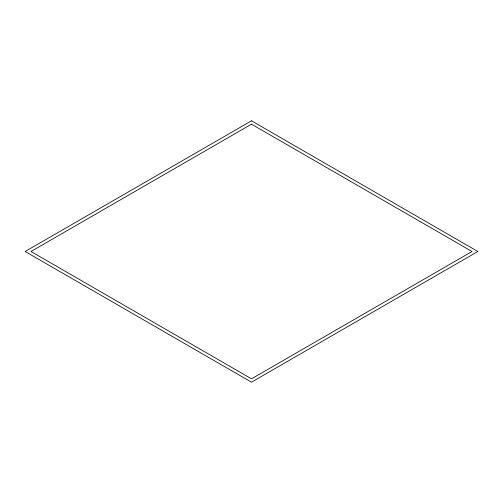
<?xml version="1.0" encoding="UTF-8"?>
<svg xmlns="http://www.w3.org/2000/svg" width="503" height="503" viewBox="0 0 503 503"><rect width="100%" height="100%" fill="white"/><g stroke="black" fill="none" stroke-linecap="round" stroke-linejoin="round"><path stroke-width="0.75" d="M251.5 120.821L25.15 251.5L251.5 382.179L477.85 251.5L251.5 120.821M251.5 124.184L30.985 251.5L251.5 378.816L472.015 251.5L251.5 124.184"/></g></svg>
